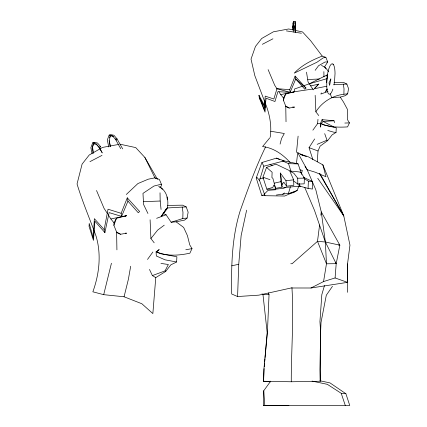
<?xml version="1.0" encoding="UTF-8"?>
<svg xmlns="http://www.w3.org/2000/svg" width="427" height="427" viewBox="0 0 427 427"><rect width="100%" height="100%" fill="white"/><g stroke="black" fill="none" stroke-linecap="round" stroke-linejoin="round"><path stroke-width="0.64" d="M324.483 285.546L321.825 294.625L319.94 321.552L320.629 331.891L319.919 369.622L320.149 381.247L291.273 381.77C291.187 350.327 293.984 318.841 291.924 287.424M265.61 146.835C255.522 167.496 247.884 189.214 240.182 210.842C231.765 237.743 231.231 266.069 231.712 294.011L237.583 296.535L258.815 295.153L291.075 287.99L310.973 288.001L347.509 282.354L347.546 263.865L349.953 245.103L343.788 215.929L322.849 164.833L307.798 156.544L300.208 154.248M347.546 263.865L347.509 292.324M292.314 29.917L293.029 22.957L293.867 21.35L295.623 21.35L295.479 32.58L295.623 22.957L293.867 22.957M270.761 381.791L263.571 381.53L263.886 369.419L267.409 332.58L269.042 294.625L268.273 292.89M319.914 380.767L330.002 382.912L345.897 393.726L349.75 405.469L263.4 405.65L263.758 390.71L270.702 381.156M163.119 213.537L166.092 214.792L171.152 222.237L182.815 218.533L182.969 212.288L182.169 207.095L167.074 207.986M303.608 177.386L312.628 181.523L312.436 189.049L308.075 188.419L299.508 186.049L298.921 183.872M318.761 115.568L315.868 111.815C322.049 102 332.398 95.643 343.879 94.244L344.018 88.763L343.313 84.204L333.546 84.781M285.572 187.186L283.955 188.243L275.927 189.129L266.832 189.198L262.936 177.2L266.544 167.384L275.981 164.176L290.429 171.067L299.503 171.953L301.355 173.042L304.35 178.15L304.184 183.845L297.806 184.101L293.872 181.155M263.571 381.53L264.089 368.656M299.508 186.049L299.594 183.53M116.918 249.859L116.614 232.058L113.897 225.355L113.988 222.825L116.448 218.309L126.419 215.694L125.287 216.34M237.583 296.535L238.752 264.249L241.127 235.656L246.63 210.164M286.026 121.743L285.759 106.12L283.373 100.233L283.453 98.013L285.615 94.052L294.368 91.752L312.74 89.04M264.671 106.851L264.532 110.134L260.134 98.397M264.724 105.538L264.916 100.943M308.075 188.419L308.379 181.181L304.109 178.571M126.296 194.482L137.889 183.573L148.292 179.18L154.916 177.851L159.388 179.441L161.39 184.218L161.299 186.065L159.837 187.272M176.634 262.002L176.885 256.76L160.429 253.681L156.09 251.861L156.33 255.997L165.057 259.824L176.634 262.002L170.811 264.852L165.751 271.401L155.764 277.625L152.855 313.583L141.844 303.741L124.06 296.776L103.697 294.667L92.856 291.812C99.31 273.995 101.487 254.492 96.07 236.104C89.75 218.715 82.39 201.688 77.047 183.957L82.096 164.101L89.211 155.017L102.549 147.411L118.663 144.427M317.272 161.806L318.014 150.971L320.133 146.125L327.632 140.659L332.078 134.911L336.044 132.407L336.262 127.806L324.232 125.106L320.976 123.547L317.581 123.659L312.874 130.166M326.692 82.566L327.45 74.773L309.303 83.82L294.55 88.981L294.368 91.752L293.221 92.413M265.541 104.305L265.044 112.136L259.296 97.858L258.975 95.312L264.532 105.629L265.22 96.112L273.846 99.016L276.974 88.683L289.73 89.659L295.126 76.081L305.967 88.053L304.761 89.158L295.719 78.963L295.126 76.081M298.105 136.133L296.493 152.444M310.973 288.001L323.565 281.564L335.088 277.95L336.198 263.672L339.849 245.167L321.269 211.872L315.825 189.828L307.184 169.754L297.72 152.631L296.423 163.712M264.254 366.686L264.537 363.398M264.649 362.085L264.927 358.803M265.039 357.49L267.169 332.526L262.979 294.625L262.007 293.787M317.581 123.659L317.982 119.32M334.01 120.772L323.143 121.465L320.976 123.547L320.629 127.139L320.421 123.504L322.091 119.656L334.01 120.772L334.619 122.661M270.19 137.318C271.903 125.89 269.725 114.18 265.407 103.558M319.593 224.965L317.501 241.335L326.468 263.79L323.565 281.564M320.853 215.144L321.269 211.872L325.363 242.008L326.468 263.79L336.198 263.672L325.363 242.008L314.48 210.33L304.702 187.346M130.673 266.24L128.394 279.253L124.06 296.776M171.152 222.237L176.089 221.821L184.613 220.097L187.106 218.042L188.142 212.182L186.204 206.93L182.639 205.173L167.672 205.408M330.295 93.935L331.614 97.495L340.266 97.132L345.459 95.621L347.647 93.812L348.56 88.667L346.857 84.06L343.724 82.512L334.037 82.667M104.167 229.582L108.036 209.214L121.135 213.308L121.599 216.388L109.109 212.619L104.887 232.603L94.89 221.175L93.47 240.39L89.056 226.369L89.222 223.444L93.305 238.042L94.351 218.661L104.167 229.582L104.887 232.603M111.436 263.24L103.697 294.667M280.085 144.096L281.558 138.465L284.313 133.496L270.798 131.265M301.35 174.04L302.332 170.389L299.962 169.861M290.429 186.722L288.337 193.725L297.149 190.565L298.975 185.708M297.149 190.565L284.686 196.036L265.012 195.699L259.536 180.477L263.854 166.21L261.922 162.511L256.221 177.995L261.751 195.374L262.936 195.475M321.301 92.91L320.89 94.057L328.016 91.405M113.897 225.355L116.448 218.309M283.373 100.233L285.615 94.052M101.978 152.423L99.454 147.918L100.639 146.674L97.463 142.981L94.223 142.362L92.462 147.192L93.604 152.973M109.558 137.638L110.219 135.829M94.223 142.362L92.691 142.837L90.86 147.673L92.002 153.421M122.672 148.89L117.073 138.93L113.902 135.236L110.657 134.622L109.157 135.097L107.321 139.933L108.72 146.957M121.135 213.308L127.283 197.845L139.629 211.482L138.257 212.737L127.956 201.128L127.283 197.845M121.599 216.388L127.956 201.128M176.089 221.821L183.647 227.42L187.416 235.613L189.748 244.879L192.006 248.626L189.866 253.19C179.1 255.485 167 256.531 156.73 251.903L159.191 249.539L156.09 251.861M340.266 97.132L343.495 102.048L347.364 109.243L347.455 119.608L349.435 122.901L347.562 126.904C338.659 127.422 329.201 127.353 320.976 123.547M297.806 184.101L297.71 178.23L293.776 173.186L289.81 171.206L293.664 179.831L293.803 185.334L286.634 186.209L283.779 182.196L281.905 184.816L282.124 187.181L275.506 188.344L274.807 186.087L273.734 185.147L272.88 187.384L266.832 189.198M294.507 191.67L294.022 192.625L290.915 193.004M149.498 269.458L152.38 275.591L165.041 270.878L168.366 264.516L160.958 263.411M324.296 67.311L327.701 61.947L325.876 57.351L322.225 56.081L310.589 40.645L302.551 31.966L294.993 30.333M312.863 159.623L309.047 147.667L314.635 138.956M325.929 91.047L327.274 88.997M161.481 216.115L166.573 208.477L161.075 216.74M325.241 91.981L327.066 89.248M332.462 286.33L326.303 295.222L321.019 322.412L320.618 331.784L320.394 370.086L320.741 381.407M147.496 259.451L152.861 252.037M315.153 70.322L318.553 65.721L325.07 62.006L327.701 61.947M161.897 215.694L167.229 208.654C169.124 200.455 166.946 190.132 158.625 186.402M154.2 242.819L150.907 238.544L157.654 230.094L164.251 225.178M269.704 137.932L262.589 146.573C273.504 147.79 282.989 154.51 290.147 162.532M318.82 83.916L313.253 89.819L308.038 81.904L306.517 72.158M326.089 76.214L327.45 74.773M263.875 194.536L268.081 190.309L275.741 189.748M282.658 194.498L284.51 192.935M256.221 177.995L256.969 177.386L259.536 180.477M262.338 44.317L272.917 38.804M89.937 161.662L101.984 155.385M322.225 56.081C311.972 60.138 301.98 65 294.256 73.134L316.93 62.246L323.314 57.81L325.876 57.351L324.739 57.458M317.165 144.342L327.013 140.2L327.632 140.659M156.629 218.32L166.092 214.792M109.157 135.097L112.376 135.711L115.525 139.41L117.073 138.93M92.691 142.837L95.915 143.456L99.064 147.15L100.639 146.674M261.922 162.511L276.434 158.134L284.088 160.872L298.105 163.904L301.585 174.184M309.303 83.82L326.938 78.659M263.854 166.21L284.088 160.872M161.39 184.218L153.966 186.044L142.981 193.372L143.579 204.48L147.929 213.489M266.544 167.384L272.116 172.236L271.919 177.547L272.874 178.315L274.203 183.178L280.843 181.667L280.817 176.516L280.272 173.031L285.967 180.701L286.634 186.209M261.751 195.374L262.776 195.139L265.012 195.699M231.712 265.84L238.752 264.249M278.954 91.858L280.726 94.618L294.368 91.752M108.132 214.685L110.876 218.96L126.419 215.694M310.648 85.864L318.67 84.215L314.277 88.731L326.73 86.233M185.798 249.752L192.006 248.626M286.955 106.617L285.69 106.531L289.202 108.047L294.561 107.113L292.66 106.99M117.799 232.614L116.534 232.528L120.537 234.252L126.643 233.195L125.378 233.11M276.354 195.038L289.052 193.234M343.879 94.244L347.647 93.812M182.815 218.533L187.106 218.042M285.967 180.701L293.664 179.831M283.4 187.592L300.672 186.076M307.83 79.502L319.385 79.006M143.685 201.64L160.173 201.032L161.07 209.47M343.313 84.204L346.857 84.06M182.169 207.095L186.204 206.93M344.829 123.051L349.435 122.901M297.71 178.23L304.35 178.15M290.771 263.737L292.1 263.721L317.501 241.335L325.363 242.008L339.849 245.167L338.536 244.943M263.4 405.65L288.898 405.591M293.733 26.164L292.591 26.164L293.653 29.917M294.192 27.445L293.867 26.164L295.564 26.164M262.979 294.625L269.042 294.625M263.598 381.263L291.273 381.77M282.482 160.894L288.529 163.648L298.105 163.904M259.856 178.256L263.715 178.459M308.379 181.181L312.628 181.523M312.046 381.092L327.344 384.327L341.216 393.299L345.897 393.726M336.044 132.407L333.797 132.189L327.787 130.497M286.357 30.883L301.377 33.237M293.733 30.061L288.695 28.972L273.413 31.801L261.703 38.478L255.453 46.452L251.023 59.113L254.828 75.664L264.948 102.331M113.518 136.432L110.438 135.765L109.195 140.472L110.337 146.205M119.955 144.193L135.743 147.593L144.897 157.483L157.504 179.377M276.974 88.683L290.136 92.36L295.719 78.963L305.967 88.053M300.773 154.622L306.383 156.576M262.936 177.2L269.965 179.671M335.088 277.95L347.509 282.354M309.047 147.667L318.014 150.971M160.109 187.549L161.294 187.997M276.434 158.134L279.461 159.511M297.72 152.631L303.042 155.273M333.647 126.84L323.143 121.465L322.091 119.656M321.494 65.395L325.507 67.631L328.619 71.72M285.759 106.12L289.202 108.047M116.614 232.058L120.537 234.252M156.469 178.764L154.916 177.851L144.897 157.483M152.38 275.591L155.764 277.625M269.992 164.326L272.122 165.655M165.041 270.878L165.751 271.401M293.888 23.811L293.029 22.957L294.096 25.625M99.454 147.918L96.449 144.454L93.369 143.792L92.125 148.212L93.139 153.314M335.344 262.658L336.198 263.672M280.726 94.618L283.453 98.013M110.876 218.96L113.988 222.825M115.391 138.77L116.523 140.173M317.752 178.294L343.788 215.929L320.047 173.746M305.027 166.423L307.184 169.754L315.249 172.209L325.95 176.719L322.849 164.833M277.176 89.099L274.7 85.24L268.124 69.649M107.444 213.617L104.012 208.275L96.529 190.522M259.296 97.858L265.044 107.631L266.085 98.221L274.951 101.509L277.913 91.666L290.136 92.36L289.73 89.659M319.407 173.426L343.788 215.929M115.525 139.41L120.729 148.665M99.064 147.15L102.315 152.935M258.975 95.312L259.675 97.164M324.696 133.646L327.013 140.2M341.216 393.299L345.278 405.442M288.529 163.648L291.102 171.654M325.507 67.631L325.833 68.822M161.886 188.222L162.212 189.407M293.867 26.164L295.564 32.324M274.203 183.178L275.506 188.344M280.843 181.667L282.124 187.181M109.147 140.734L110.294 146.514M280.272 173.031L282.119 184.389M167.016 196.975L167.293 199.585M263.758 390.71L264.804 405.65M315.163 95.328L315.868 111.815M150.101 219.766L150.907 238.544M323.874 71.645L323.965 76.908M160.024 192.79L160.173 201.032M293.867 21.35L293.867 32.057M334.031 84.503A15.26 3.944 -84.4 0 0 334.544 81.301L335.035 73.481A15.26 3.944 -84.4 0 0 332.313 63.799A15.26 3.944 -84.4 0 0 327.771 72.868L326.746 80.639L326.82 87.973A15.26 3.944 -84.4 0 0 332.873 89.104M332.927 64.13A15.004 2.119 -82 0 1 333.402 64.728M330.84 78.99L329.623 85.416L329.003 82.838L330.84 78.99"/></g></svg>
